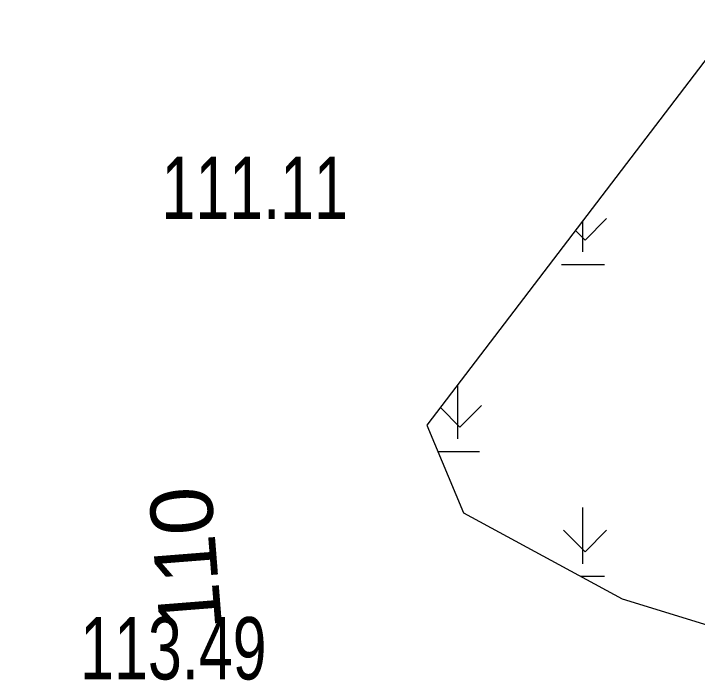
# Model space of a CAD drawing. Header units: metres. Extents: x 431006 to 434411, y 2469261 to 2473208.
# Drawn here: x 432557.47 to 432601.35, y 2471497.33 to 2471540.1 of the extents above; entities that cross this region are included whole.
import ezdxf
from ezdxf.enums import TextEntityAlignment as Align

# ---------------------------------------------------------------- set-up
doc = ezdxf.new("R2010")
doc.units = ezdxf.units.M
doc.header["$MEASUREMENT"] = 0
for name, color, linetype, lineweight in [('CAO DO', 8, 'Continuous', 18), ('MH_DongMuc', 8, 'Continuous', 18), ('ranh gioi thuc vat-ks', 8, 'RAO_T_VAT', 18), ('thuc vat-ks', 8, 'Continuous', 18)]:
    doc.layers.add(name, color=color, linetype=linetype, lineweight=lineweight)
doc.styles.get("Standard").update_dxf_attribs({"font": 'arial.ttf'})
doc.linetypes.add('RAO_T_VAT', pattern='A,0,[133,ltypeshp.shx,S=0.34,R=0,X=-0.17,Y=0],-2,[133,ltypeshp.shx,S=0.08,R=0,X=0,Y=0],-1.5,[133,ltypeshp.shx,S=0.08,R=0,X=0,Y=0],-1.5,[133,ltypeshp.shx,S=0.08,R=0,X=0,Y=0],-2', length=7)

msp = doc.modelspace()

# ---------------------------------------------------------------- hatches: boundary and pattern name
at = {"layer": 'thuc vat-ks'}
h = msp.add_hatch(dxfattribs=at)
h.set_pattern_fill('222B', color=9, scale=20, style=0, pattern_type=2)
h.set_pattern_definition([(0, (12.62, 4), (0, 20), [2.76, -17.24]), (0, (4.59, 12), (0, 20), [2.76, -17.24]), (90, (14, 4.8), (-20, 1e-15), [3.6, -16.4]), (90, (5.97, 12.8), (-20, 1e-15), [3.6, -16.4]), (45, (14, 4.8), (0, 20.00000619), [1.952, -26.33228]), (45, (5.97, 12.8), (0, 20.00000619), [1.952, -26.33228]), (315, (12.62, 6.18), (20.00000619, 0), [1.952, -26.33228]), (315, (4.59, 14.18), (20.00000619, 0), [1.952, -26.33228])])
h.paths.add_polyline_path([(432508.199, 2471611.396), (432490.669, 2471607.795), (432483.458, 2471604.07), (432476.869, 2471596.619), (432470.653, 2471593.391), (432457.723, 2471591.901), (432447.404, 2471594.136), (432444.047, 2471597.488), (432427.68, 2471623.886), (432426.6, 2471642.066), (432428.856, 2471650.294), (432430.425, 2471655.681), (432429.641, 2471658.619), (432419.441, 2471661.95), (432416.107, 2471658.522), (432413.361, 2471648.237), (432409.464, 2471644.019), (432402.875, 2471640.885), (432392.678, 2471642.139), (432377.897, 2471644.165), (432365.66, 2471652.156), (432353.737, 2471648.238), (432346.834, 2471643.694), (432345.109, 2471627.712), (432342.26, 2471590.841), (432339.657, 2471570.861), (432352.65, 2471572.468), (432377.277, 2471585.94), (432392.622, 2471588.164), (432406.729, 2471588.782), (432418.733, 2471587.67), (432437.165, 2471590.256), (432446.633, 2471587.428), (432454.345, 2471584.308), (432465.377, 2471573.308), (432451.809, 2471533.12), (432455.552, 2471525.642), (432460.676, 2471522.887), (432471.119, 2471527.61), (432496.34, 2471554.375), (432532.039, 2471571.319), (432556.756, 2471579.041), (432595.18, 2471570.973), (432609.881, 2471566.873), (432611.223, 2471553.783), (432603.017, 2471538.611), (432583.998, 2471513.707), (432586.339, 2471508.068), (432596.531, 2471502.565), (432602.316, 2471500.777), (432608.375, 2471502.153), (432616.639, 2471511.507), (432626.004, 2471523.749), (432634.127, 2471532.454), (432642.99, 2471534.711), (432645.771, 2471537.835), (432648.204, 2471545.993), (432648.551, 2471554.151), (432643.859, 2471559.706), (432629.287, 2471568.228), (432627.367, 2471573.294), (432625.174, 2471583.7), (432607.885, 2471601.828), (432589.606, 2471617.551), (432583.552, 2471616.687), (432570.924, 2471610.295), (432556.22, 2471602.52), (432545.668, 2471600.101), (432529.338, 2471608.964), (432519.24, 2471612.098)])

# ---------------------------------------------------------------- linework, layer by layer
at = {"layer": 'ranh gioi thuc vat-ks', "color": 9, "lineweight": 0, "ltscale": 3}
msp.add_lwpolyline([(432603.017, 2471538.611), (432583.998, 2471513.707), (432586.339, 2471508.068), (432596.531, 2471502.565), (432602.316, 2471500.777)], dxfattribs=at)

# ---------------------------------------------------------------- texts
at = {"layer": 'CAO DO', "color": 9, "lineweight": 0, "width": 0.7}
for s, p in [('111.11', (432566.959, 2471526.927, 111.107)), ('113.49', (432561.741, 2471497.385, 113.489))]:
    msp.add_text(s, height=4, dxfattribs=at).set_placement(p)
at = {"layer": 'MH_DongMuc', "color": 9, "lineweight": 0}
msp.add_text('110', height=4, rotation=94.5318, dxfattribs=at).set_placement((432568.5, 2471505.089, 110), align=Align.MIDDLE)

doc.saveas('drawing.dxf')
